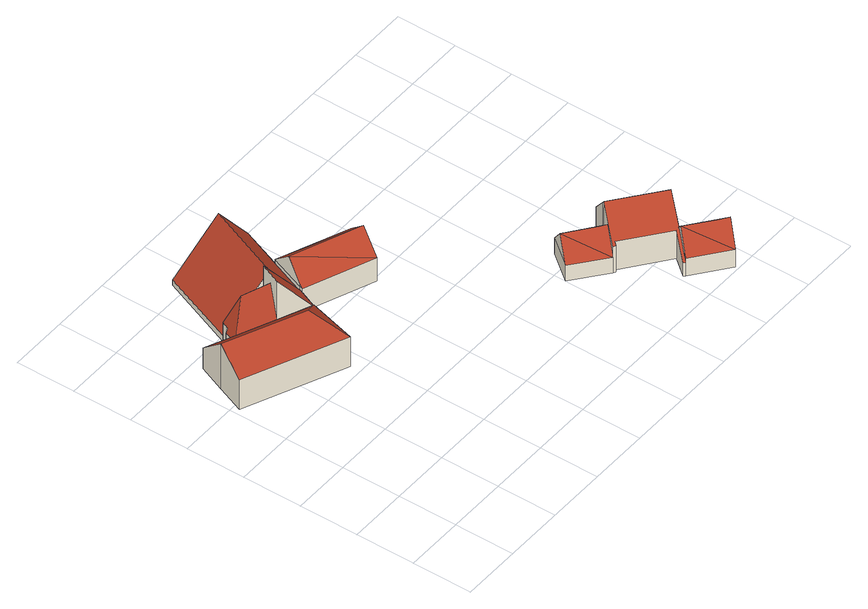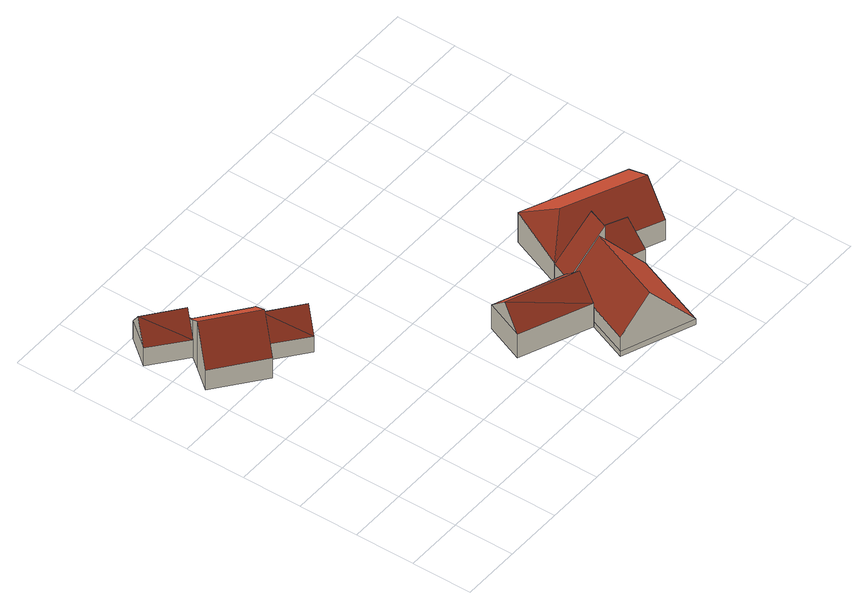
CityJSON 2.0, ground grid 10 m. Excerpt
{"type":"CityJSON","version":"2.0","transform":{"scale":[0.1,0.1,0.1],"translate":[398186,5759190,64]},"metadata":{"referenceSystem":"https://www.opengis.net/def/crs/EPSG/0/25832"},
"CityObjects":{
"building1":{"type":"Building","attributes":{"Gemeindeschluessel":"05515000","Geometrietyp2DReferenz":"3000","function":"31001_1000"},"address":[{"country":"Germany","locality":"Münster","thoroughfareNumber":"97","thoroughfareName":"Hohenholter Straße"}],"children":["building1-1","building1-2"]},
"building1-1":{"type":"BuildingPart","attributes":{"roofType":"5000","measuredHeight":8.56},"parents":["building1"],"geometry":[{"type":"Solid","lod":"2","boundaries":[[[[0,1,2,3]],[[4,5,1,0]],[[6,7,8]],[[9,10,6,8]],[[11,12,10,9]],[[13,14,12,11]],[[3,2,14,13]],[[8,15,9]],[[16,4,0,3,13,15,8]],[[11,9,15,13]],[[1,5,6,10,12,14,2]],[[16,8,7]],[[5,4,16,7,6]]]],"semantics":{"surfaces":[{"type":"WallSurface"},{"type":"RoofSurface"},{"type":"GroundSurface"},{"type":"ClosureSurface"}],"values":[[0,0,0,0,0,0,0,1,1,1,2,0,3]]}}]},
"building1-2":{"type":"BuildingPart","attributes":{"roofType":"2100","measuredHeight":11.16},"parents":["building1"],"geometry":[{"type":"Solid","lod":"2","boundaries":[[[[17,18,19,20]],[[7,6,18,17]],[[21,22,5,4,23]],[[20,19,22,21]],[[23,16,7,17,20,21]],[[18,6,5,22,19]],[[16,23,4]],[[6,7,16,4,5]]]],"semantics":{"surfaces":[{"type":"WallSurface"},{"type":"RoofSurface"},{"type":"GroundSurface"},{"type":"ClosureSurface"}],"values":[[0,0,0,0,1,2,0,3]]}}]},
"building2":{"type":"Building","attributes":{"Gemeindeschluessel":"05515000","Geometrietyp2DReferenz":"3000","function":"31001_2700"},"children":["building2-1","building2-2","building2-3"]},
"building2-1":{"type":"BuildingPart","attributes":{"roofType":"3100","measuredHeight":7.9},"parents":["building2"],"geometry":[{"type":"Solid","lod":"2","boundaries":[[[[24,25,26,27]],[[28,29,25,24]],[[30,31,32,33,29,28]],[[27,26,34,35,36,37]],[[27,37,38]],[[39,38,37]],[[38,39,24]],[[40,28,24,39]],[[40,30,28]],[[40,39,37,30]],[[38,24,27]],[[25,29,33,34,26]],[[31,30,37,36]],[[34,33,32,35]],[[32,31,36,35]]]],"semantics":{"surfaces":[{"type":"WallSurface"},{"type":"RoofSurface"},{"type":"GroundSurface"},{"type":"ClosureSurface"}],"values":[[0,0,0,0,1,1,1,1,0,0,0,2,0,3,3]]}}]},
"building2-2":{"type":"BuildingPart","attributes":{"roofType":"3100","measuredHeight":10.05},"parents":["building2"],"geometry":[{"type":"Solid","lod":"2","boundaries":[[[[41,42,33,32]],[[43,44,45,46]],[[47,48,44,43]],[[49,50,48,47]],[[35,34,50,49]],[[51,52,53,54,31,36]],[[46,55,56,54,53,43]],[[31,54,56,57,41,32]],[[53,52,47,43]],[[52,51,49,47]],[[51,36,35,49]],[[42,45,44,48,50,34,33]],[[42,41,46,45]],[[34,35,32,33]],[[57,56,55]],[[57,55,46,41]],[[36,31,32,35]]]],"semantics":{"surfaces":[{"type":"WallSurface"},{"type":"RoofSurface"},{"type":"GroundSurface"},{"type":"ClosureSurface"}],"values":[[0,0,0,0,0,1,1,0,0,0,0,2,3,3,0,3,3]]}}]},
"building2-3":{"type":"BuildingPart","attributes":{"roofType":"5000","measuredHeight":9.36},"parents":["building2"],"geometry":[{"type":"Solid","lod":"2","boundaries":[[[[58,59,60,61]],[[62,63,59,58]],[[64,65,63,62]],[[66,67,65,64]],[[68,46,45,67,66]],[[69,70,42,41,57]],[[61,60,70,69]],[[66,64,62,58,71,68]],[[61,69,71,58]],[[57,55,68,71,69]],[[59,63,65,67,45,42,70,60]],[[68,55,46]],[[42,45,46,41]],[[46,55,57,41]]]],"semantics":{"surfaces":[{"type":"WallSurface"},{"type":"RoofSurface"},{"type":"GroundSurface"},{"type":"ClosureSurface"}],"values":[[0,0,0,0,0,0,0,1,1,1,2,0,3,3]]}}]},
"building3":{"type":"Building","attributes":{"Gemeindeschluessel":"05515000","Geometrietyp2DReferenz":"3000","function":"31001_1000"},"address":[{"country":"Germany","locality":"Münster","thoroughfareNumber":"93","thoroughfareName":"Hohenholter Straße"}],"children":["building3-1","building3-2","building3-3"]},
"building3-1":{"type":"BuildingPart","attributes":{"roofType":"3100","measuredHeight":6.54},"parents":["building3"],"geometry":[{"type":"Solid","lod":"2","boundaries":[[[[72,73,74,75]],[[76,77,78,79]],[[75,74,77,76]],[[76,80,75]],[[81,82,72,75]],[[75,80,81]],[[79,81,80]],[[80,76,79]],[[73,83,78,77,74]],[[83,84,79,78]],[[73,72,84,83]],[[82,84,72]],[[84,82,81,79]]]],"semantics":{"surfaces":[{"type":"WallSurface"},{"type":"RoofSurface"},{"type":"GroundSurface"},{"type":"ClosureSurface"}],"values":[[0,0,0,0,1,1,1,1,2,3,3,0,3]]}}]},
"building3-2":{"type":"BuildingPart","attributes":{"roofType":"3100","measuredHeight":6.86},"parents":["building3"],"geometry":[{"type":"Solid","lod":"2","boundaries":[[[[85,86,87,88]],[[89,90,86,85]],[[91,92,93,90,89]],[[85,94,89]],[[94,85,88]],[[88,95,96,94]],[[89,94,96]],[[96,91,89]],[[86,90,93,87]],[[91,97,92]],[[93,92,97,88,87]],[[96,95,97,91]],[[95,88,97]]]],"semantics":{"surfaces":[{"type":"WallSurface"},{"type":"RoofSurface"},{"type":"GroundSurface"},{"type":"ClosureSurface"}],"values":[[0,0,0,0,1,1,1,1,2,0,3,0,3]]}}]},
"building3-3":{"type":"BuildingPart","attributes":{"roofType":"3100","measuredHeight":9.04},"parents":["building3"],"geometry":[{"type":"Solid","lod":"2","boundaries":[[[[98,99,100,101]],[[102,103,99,98]],[[104,105,103,102]],[[106,79,78,105,104]],[[107,108,73,72,109]],[[110,111,108,107]],[[112,113,111,110]],[[114,88,87,113,112]],[[101,100,93,92]],[[110,107,109,115,112]],[[106,104,102,98,101,92,97,95,114,112,115]],[[99,103,105,78,83,73,108,111,113,87,93,100]],[[81,79,106,115,82]],[[78,79,84,83]],[[79,81,82,84]],[[72,84,82,115,109]],[[84,72,73,83]],[[88,114,95]],[[93,87,88,97,92]],[[88,95,97]]]],"semantics":{"surfaces":[{"type":"WallSurface"},{"type":"RoofSurface"},{"type":"GroundSurface"},{"type":"ClosureSurface"}],"values":[[0,0,0,0,0,0,0,0,0,1,1,2,0,3,3,0,3,0,3,3]]}}]}
},
"vertices":[
[94,462,50],[94,462,11],[47,482,11],[47,482,50],[158,434,50],[158,434,11],[213,410,11],[213,410,48],[213,410,50],[175,317,68],[175,317,11],[9,389,68],[9,389,11],[28,436,97],[28,436,11],[158,379,97],[211,411,50],
[226,440,48],[226,440,11],[228,446,11],[228,446,48],[172,469,123],[172,469,11],[158,434,123],
[341,394,55],[341,394,10],[368,461,10],[368,461,55],[226,440,55],[226,440,10],[228,446,55],[228,446,46],[228,446,20],[228,446,10],[252,508,10],[252,508,20],[252,508,47],[252,508,55],[354,428,89],[239,474,89],[228,446,60],
[172,469,20],[172,469,10],[161,621,20],[161,621,10],[110,494,10],[110,494,20],[279,576,20],[279,576,10],[252,509,20],[252,509,10],[252,509,48],[279,576,47],[233,594,110],[181,465,110],[131,485,46],[172,469,98],[172,469,46],
[97,461,46],[97,461,10],[158,434,10],[158,434,46],[94,462,37],[94,462,10],[102,483,37],[102,483,10],[105,482,46],[105,482,10],[110,494,46],[165,451,105],[165,451,10],[120,470,103],
[589,181,44],[589,181,14],[534,225,14],[534,225,44],[497,178,44],[497,178,14],[551,134,14],[551,134,44],[515,201,80],[570,158,80],[584,175,53],[584,175,14],[584,175,44],
[702,49,48],[702,49,14],[646,95,14],[646,95,48],[665,3,48],[665,3,14],[608,48,48],[608,48,39],[608,48,14],[684,26,83],[634,80,71],[627,71,83],[616,58,48],
[629,80,68],[629,80,14],[605,51,14],[605,51,39],[558,136,69],[558,136,14],[555,132,64],[555,132,14],[551,134,64],[613,211,53],[613,211,14],[589,181,96],[690,150,52],[690,150,14],[661,114,105],[661,114,14],[646,95,86],[584,175,105]
]}
